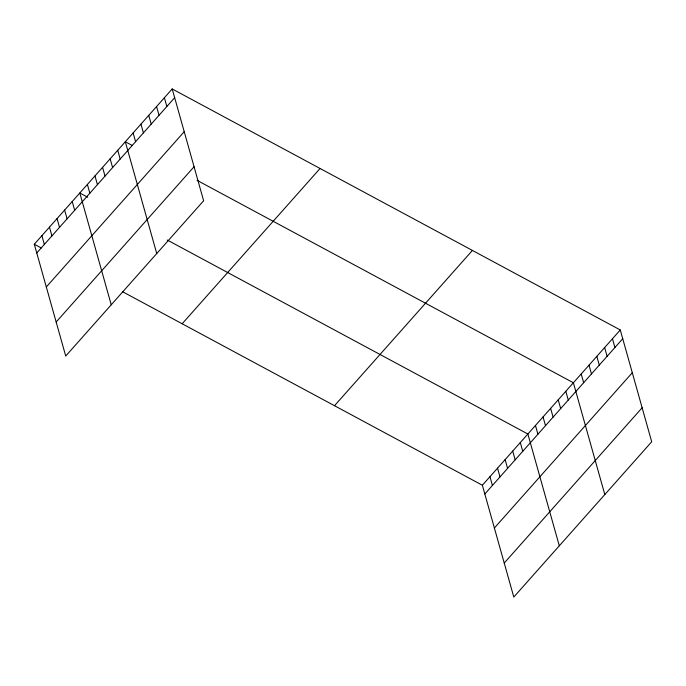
<?xml version="1.0" encoding="UTF-8"?>
<svg xmlns="http://www.w3.org/2000/svg" width="686" height="686" viewBox="0 0 686 686"><rect width="100%" height="100%" fill="white"/><g stroke="black" fill="none" stroke-linecap="round" stroke-linejoin="round"><path stroke-width="1.03" d="M172.203 88.948L203.631 200.749L65.727 356.034L34.3 244.233L172.203 88.948L620.273 329.966L651.7 441.767L513.797 597.052L482.369 485.251L122.665 291.764M36.761 252.98L174.664 97.695M46.314 286.988L184.217 131.703M56.166 322.026L194.069 166.741M182.167 323.766L320.07 168.482M334.511 405.709L472.414 250.433M482.369 485.251L620.273 329.966M484.831 493.997L622.734 338.713M494.392 528.006L632.295 372.721M504.236 563.043L642.139 407.758M132.312 145.509L125.315 141.745L156.742 253.546M197.062 180.332L573.385 382.762L604.812 494.563M87.679 197.225L79.808 192.989L111.235 304.79M167.298 240.049L527.877 434.006L559.304 545.807M34.3 244.233L41.297 247.998M612.461 338.764L614.913 347.51M604.64 347.562L607.101 356.308M596.829 356.36L599.29 365.106M589.017 365.166L591.469 373.904M581.205 373.964L583.657 382.711M565.804 391.303L568.257 400.049M558.215 399.844L560.676 408.59M550.635 408.384L553.087 417.131M543.046 416.925L545.507 425.672M535.466 425.466L537.918 434.212M520.297 442.547L522.749 451.294M512.708 451.088L515.169 459.834M505.128 459.629L507.58 468.375M497.539 468.169L500 476.916M489.958 476.71L492.411 485.456M164.391 97.746L166.844 106.493M156.571 106.544L159.032 115.291M148.759 115.342L151.22 124.089M140.947 124.14L143.4 132.887M133.127 132.947L135.588 141.685M117.735 150.285L120.187 159.032M110.146 158.826L112.607 167.573M102.566 167.367L105.018 176.113M94.977 175.908L97.438 184.654M87.396 184.448L89.849 193.195M72.227 201.53L74.68 210.276M64.638 210.07L67.099 218.817M57.058 218.611L59.511 227.358M49.469 227.152L51.93 235.898M41.889 235.692L44.341 244.439"/></g></svg>
